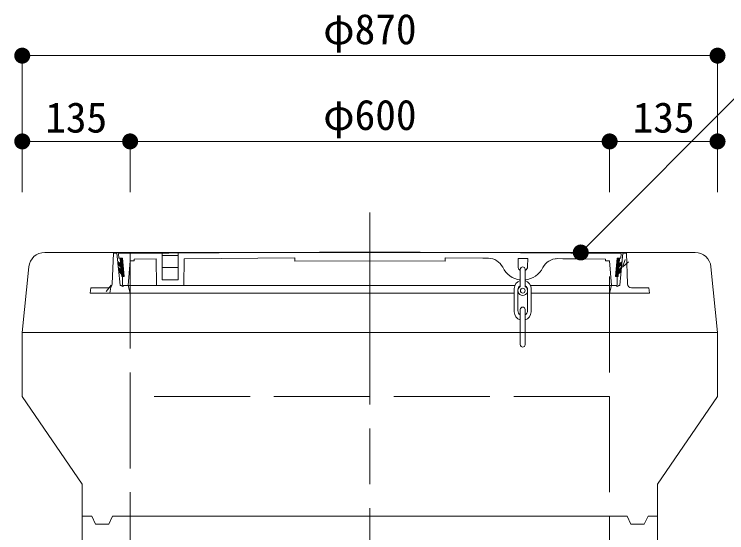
# Model space of a CAD drawing. Units: millimetres at full size, sheet at 1:20. Extents: x 374 to 5850, y 4690 to 8423.
# Drawn here: x 1584 to 2475, y 6226 to 6875 of the extents above; entities that cross this region are included whole.
import ezdxf
from ezdxf.enums import TextEntityAlignment as Align

# ---------------------------------------------------------------- set-up
doc = ezdxf.new("R2010")
doc.units = ezdxf.units.MM
doc.header["$LTSCALE"] = 20
doc.linetypes.add('CHAIN', pattern=[18.5, 12, -1.5, 3.5, -1.5])
doc.linetypes.add('DASHED', pattern=[7.5, 6, -1.5])
for name, color, linetype, lineweight in [('ハッチ', 4, 'Continuous', 13), ('寸法', 1, 'Continuous', 13), ('本体', 7, 'Continuous', 13)]:
    doc.layers.add(name, color=color, linetype=linetype, lineweight=lineweight)
doc.styles.add('ＭＳ ゴシック', font='')
doc.styles.get('ＭＳ ゴシック').set_extended_font_data('MS Gothic')

# ---------------------------------------------------------------- blocks, each defined once
blk = doc.blocks.new('filled_dot')
at = {"color": 0, "linetype": 'Continuous', "lineweight": -2, "const_width": 1.25}
blk.add_lwpolyline([(-0.625, 0, 1), (0.625, 0, 1)], format="xyb", close=True, dxfattribs=at)

msp = doc.modelspace()

# ---------------------------------------------------------------- linework, layer by layer
at = {"layer": 'ハッチ', "linetype": 'CHAIN'}
msp.add_line((2028.7, 6627.02), (2028.7, 5519.51), dxfattribs=at)
at = {"layer": '寸法'}
for p, q in [((2463.7, 6823.21), (1593.7, 6823.21)), ((1593.7, 6652.63), (1593.7, 6823.21)), ((1603.7, 6823.21), (2453.7, 6823.21)), ((2463.7, 6652.63), (2463.7, 6823.21)), ((1593.7, 6715.93), (1728.7, 6715.93)), ((1593.7, 6652.63), (1593.7, 6715.93)), ((1703.48, 6715.93), (2353.82, 6715.93)), ((1728.7, 6652.63), (1728.7, 6715.93)), ((1728.7, 6715.93), (2328.7, 6715.93)), ((1728.7, 6652.63), (1728.7, 6715.93)), ((2328.7, 6652.63), (2328.7, 6715.93)), ((2328.7, 6715.93), (2463.7, 6715.93)), ((2328.7, 6652.63), (2328.7, 6715.93)), ((2463.7, 6652.63), (2463.7, 6715.93))]:
    msp.add_line(p, q, dxfattribs=at)
msp.add_lwpolyline([(2292.56, 6577.01), (2306.7, 6591.15), (2492.56, 6777.01), (3006.53, 6777.01)], dxfattribs=at)
at = {"layer": '本体'}
for p, q in [((1621.8, 6577.02), (2435.6, 6577.02)), ((1706.37, 6537.6), (1707.7, 6576.27)), ((1707.7, 6576.27), (1712.2, 6576.27)), ((1716.16, 6536.22), (1712.2, 6576.27)), ((2028.7, 6577.77), (1714.2, 6575.77)), ((1714.2, 6575.77), (1714.73, 6569.77)), ((1768.7, 6576.11), (1768.7, 6542.77)), ((1768.7, 6573.18), (1788.7, 6573.18)), ((1788.7, 6542.77), (1788.7, 6576.24)), ((2028.7, 6577.77), (2343.2, 6575.77)), ((2341.25, 6536.22), (2345.2, 6576.27)), ((2343.2, 6575.77), (2342.68, 6569.77)), ((2349.7, 6576.27), (2345.2, 6576.27)), ((2351.04, 6537.6), (2349.7, 6576.27)), ((1713.24, 6565.77), (1713.44, 6563.77)), ((1713.24, 6565.77), (1713.44, 6563.77)), ((1713.26, 6565.56), (1713.35, 6565.65)), ((1713.39, 6564.27), (1714.09, 6564.97)), ((1713.83, 6559.77), (1713.44, 6563.77)), ((1713.62, 6563.08), (1714.94, 6564.41)), ((1714.02, 6562.07), (1715.93, 6563.98)), ((1714.53, 6561.17), (1719.52, 6566.16)), ((1719.2, 6569.77), (1714.73, 6569.77)), ((1715.15, 6560.37), (1719.63, 6564.86)), ((1715.86, 6559.67), (1719.75, 6563.56)), ((1719.2, 6569.77), (1716.19, 6569.77)), ((1716.72, 6563.77), (1716.19, 6569.77)), ((1716.29, 6568.59), (1717.47, 6569.77)), ((1716.41, 6567.29), (1718.89, 6569.77)), ((1716.52, 6565.99), (1719.29, 6568.76)), ((1716.64, 6564.69), (1719.41, 6567.46)), ((1716.67, 6559.06), (1719.86, 6562.25)), ((1721.22, 6546.77), (1719.2, 6569.77)), ((1719.2, 6569.77), (1721.22, 6546.77)), ((1728.7, 6566.77), (1726.2, 6535.77)), ((1733.7, 6566.77), (1728.7, 6566.77)), ((1733.7, 6568.8), (1761.2, 6568.98)), ((1733.7, 6568.8), (1733.7, 6566.77)), ((1761.2, 6568.98), (1761.7, 6535.77)), ((1795.7, 6535.77), (1796.2, 6569.22)), ((1796.2, 6569.22), (1934.7, 6570.14)), ((1934.7, 6570.14), (1934.7, 6566.14)), ((1934.7, 6566.14), (2028.7, 6566.77)), ((2122.7, 6566.14), (2028.7, 6566.77)), ((2170.16, 6569.87), (2122.7, 6570.14)), ((2122.7, 6570.14), (2122.7, 6566.14)), ((2170.16, 6569.87), (2177, 6569.82)), ((2214.1, 6559.59), (2214.16, 6569.59)), ((2214.16, 6569.59), (2226.16, 6569.51)), ((2226.16, 6569.51), (2226.09, 6559.51)), ((2261.29, 6569.22), (2261.63, 6569.21)), ((2263.32, 6569.28), (2270.16, 6569.23)), ((2270.16, 6569.16), (2296.12, 6568.98)), ((2323.7, 6568.8), (2296.12, 6568.98)), ((2323.7, 6568.8), (2323.7, 6566.77)), ((2323.7, 6566.77), (2328.7, 6566.77)), ((2328.7, 6566.77), (2331.2, 6535.77)), ((2338.2, 6569.77), (2336.19, 6546.77)), ((2336.19, 6546.77), (2338.2, 6569.77)), ((2338.2, 6569.77), (2336.19, 6546.77)), ((2340.74, 6559.06), (2337.55, 6562.25)), ((2341.55, 6559.67), (2337.66, 6563.56)), ((2342.26, 6560.37), (2337.77, 6564.86)), ((2342.88, 6561.17), (2337.89, 6566.16)), ((2340.77, 6564.69), (2338, 6567.46)), ((2340.88, 6565.99), (2338.11, 6568.76)), ((2338.2, 6569.77), (2341.21, 6569.77)), ((2338.2, 6569.77), (2342.68, 6569.77)), ((2341, 6567.29), (2338.52, 6569.77)), ((2341.11, 6568.59), (2339.93, 6569.77)), ((2340.69, 6563.77), (2341.21, 6569.77)), ((2343.39, 6562.07), (2341.48, 6563.98)), ((2343.79, 6563.08), (2342.46, 6564.41)), ((2344.02, 6564.27), (2343.32, 6564.97)), ((2343.57, 6559.77), (2343.97, 6563.77)), ((2344.17, 6565.77), (2343.97, 6563.77)), ((2344.17, 6565.77), (2343.97, 6563.77)), ((2344.15, 6565.56), (2344.06, 6565.65)), ((2344.88, 6558.66), (2348.08, 6568.13)), ((2344.88, 6558.66), (2352.39, 6565.26)), ((1601.89, 6559.01), (1593.7, 6477.02)), ((1713.83, 6559.77), (1714.23, 6555.77)), ((1713.9, 6559.12), (1713.98, 6559.2)), ((1714.02, 6557.83), (1714.4, 6558.21)), ((1714.15, 6556.55), (1714.98, 6557.38)), ((1714.33, 6555.31), (1715.7, 6556.68)), ((1714.66, 6554.23), (1716.56, 6556.12)), ((1715.09, 6553.24), (1720.2, 6558.35)), ((1715.6, 6552.34), (1720.32, 6557.05)), ((1716.19, 6551.51), (1720.43, 6555.75)), ((1716.84, 6550.75), (1720.54, 6554.45)), ((1717.15, 6558.77), (1717.42, 6555.77)), ((1717.21, 6558.19), (1719.97, 6560.95)), ((1717.32, 6556.88), (1720.09, 6559.65)), ((1717.57, 6550.07), (1720.66, 6553.15)), ((1788.7, 6558.18), (1768.7, 6558.18)), ((2216.94, 6555.99), (2216.94, 6534.4)), ((2222.94, 6555.99), (2222.94, 6534.4)), ((2339.83, 6550.07), (2336.75, 6553.15)), ((2340.56, 6550.75), (2336.86, 6554.45)), ((2341.22, 6551.51), (2336.98, 6555.75)), ((2341.81, 6552.34), (2337.09, 6557.05)), ((2342.32, 6553.24), (2337.2, 6558.35)), ((2340.09, 6556.88), (2337.32, 6559.65)), ((2340.2, 6558.19), (2337.43, 6560.95)), ((2340.25, 6558.77), (2339.99, 6555.77)), ((2342.74, 6554.23), (2340.85, 6556.12)), ((2343.08, 6555.31), (2341.71, 6556.68)), ((2343.26, 6556.55), (2342.43, 6557.38)), ((2343.38, 6557.83), (2343, 6558.21)), ((2343.57, 6559.77), (2343.18, 6555.77)), ((2343.51, 6559.12), (2343.43, 6559.2)), ((2455.5, 6559.01), (2463.7, 6477.02)), ((1717.94, 6549.77), (1718.2, 6546.77)), ((1718, 6549.08), (1720.77, 6551.85)), ((1718.12, 6547.78), (1720.88, 6550.55)), ((1718.2, 6546.77), (1721.22, 6546.77)), ((1718.52, 6546.77), (1721, 6549.25)), ((1721.22, 6546.77), (1719.22, 6546.77)), ((1719.22, 6546.77), (1719.22, 6535.77)), ((1719.93, 6546.77), (1721.11, 6547.95)), ((2336.19, 6546.77), (2338.19, 6546.77)), ((2339.2, 6546.77), (2336.19, 6546.77)), ((2336.19, 6546.77), (2338.19, 6546.77)), ((2337.48, 6546.77), (2336.29, 6547.95)), ((2338.89, 6546.77), (2336.41, 6549.25)), ((2339.29, 6547.78), (2336.52, 6550.55)), ((2339.4, 6549.08), (2336.64, 6551.85)), ((2338.19, 6546.77), (2338.19, 6535.77)), ((2339.46, 6549.77), (2339.2, 6546.77)), ((1704.9, 6536.04), (1698.51, 6528.35)), ((1704.9, 6536.04), (1703.21, 6526.19)), ((1717.7, 6535.77), (1716.66, 6535.77)), ((1719.22, 6535.77), (1726.2, 6535.77)), ((1726.2, 6535.77), (1720.7, 6535.77)), ((1726.2, 6535.77), (1720.7, 6535.77)), ((1726.2, 6535.77), (2210.21, 6535.77)), ((1728.7, 6526.27), (1726.2, 6535.77)), ((1761.7, 6535.77), (1795.7, 6535.77)), ((1768.7, 6542.77), (1788.7, 6542.77)), ((2229.64, 6535.77), (2331.2, 6535.77)), ((2261.7, 6535.77), (2295.7, 6535.77)), ((2328.7, 6526.27), (2331.2, 6535.77)), ((2331.2, 6535.77), (2336.7, 6535.77)), ((2338.19, 6535.77), (2331.2, 6535.77)), ((2339.7, 6535.77), (2340.75, 6535.77)), ((1679.7, 6532.77), (1678.7, 6526.27)), ((1678.7, 6526.27), (1728.7, 6526.27)), ((1679.7, 6532.77), (1701.37, 6532.77)), ((1728.7, 6526.27), (2028.7, 6526.27)), ((2209.42, 6526.27), (2028.7, 6526.27)), ((2209.42, 6531.78), (2209.42, 6513.28)), ((2213.92, 6530.28), (2213.92, 6504.28)), ((2225.92, 6530.28), (2225.92, 6504.28)), ((2230.42, 6531.78), (2230.42, 6513.28)), ((2328.7, 6526.27), (2230.42, 6526.27)), ((2378.7, 6526.27), (2328.7, 6526.27)), ((2377.7, 6532.77), (2356.03, 6532.77)), ((2377.7, 6532.77), (2378.7, 6526.27)), ((2209.42, 6502.78), (2209.42, 6513.28)), ((2230.42, 6513.28), (2230.42, 6502.78)), ((2216.92, 6461.67), (2216.92, 6505.67)), ((2222.92, 6505.67), (2222.92, 6461.67)), ((1593.7, 6477.02), (2463.7, 6477.02)), ((1593.7, 6477.02), (1593.7, 6397.02)), ((2463.7, 6477.02), (2463.7, 6397.02)), ((1593.7, 6397.02), (1668.7, 6287.02)), ((2463.7, 6397.02), (2388.7, 6287.02)), ((1668.7, 6247.02), (1668.7, 6287.02)), ((2388.7, 6247.02), (2388.7, 6287.02)), ((1680.7, 6247.02), (1668.7, 6247.02)), ((1668.7, 6247.02), (1668.7, 5677.02)), ((1680.7, 6247.02), (1685.3, 6237.02)), ((1702.1, 6237.02), (1706.7, 6247.02)), ((2350.7, 6247.02), (1706.7, 6247.02)), ((2355.3, 6237.02), (2350.7, 6247.02)), ((2376.7, 6247.02), (2372.1, 6237.02)), ((2376.7, 6247.02), (2388.7, 6247.02)), ((2388.7, 6247.02), (2376.7, 6247.02)), ((2388.7, 5677.02), (2388.7, 6247.02)), ((1685.3, 6237.02), (1702.1, 6237.02)), ((2372.1, 6237.02), (2355.3, 6237.02))]:
    msp.add_line(p, q, dxfattribs=at)
at = {"layer": '本体', "color": 1, "linetype": 'DASHED'}
for p, q in [((1728.7, 6577.02), (1728.7, 5827.02)), ((2328.7, 5827.02), (2328.7, 6577.02)), ((2328.7, 6397.02), (1728.7, 6397.02))]:
    msp.add_line(p, q, dxfattribs=at)
at = {"layer": '本体'}
msp.add_circle((2219.96, 6529.25), 3, dxfattribs=at)
for centre, radius, start, end in [((1621.8, 6557.02), 20, 90, 174.28941), ((2435.6, 6557.02), 20, 5.71059, 90), ((1717.94, 6569.91), 6.26, 221.41, 258.77), ((1720.72, 6565.3), 7.44, 191.88, 241.37), ((2176.87, 6549.82), 20, 25.58, 89.64), ((2263.19, 6549.28), 20, 89.64, 153.69), ((2336.69, 6565.3), 7.44, 298.63, 348.12), ((2339.47, 6569.91), 6.26, 281.23, 318.59), ((1718.96, 6560.76), 5.22, 190.93, 252.79), ((1724.09, 6557.72), 10.05, 191.21, 232.3), ((2220.17, 6570.55), 28, 205.58, 263.37578), ((2220.1, 6559.55), 6, 179.64, 238.21949), ((2219.94, 6555.99), 3, 0, 180), ((2220.1, 6559.55), 6, 298.25089, 359.64), ((2220.17, 6570.55), 28, 275.67748, 333.69), ((2333.32, 6557.72), 10.05, 307.7, 348.79), ((2338.44, 6560.76), 5.22, 287.21, 349.07), ((1701.37, 6537.77), 5, 270, 358.03), ((1716.66, 6536.27), 0.5, 185.64, 270), ((1719.2, 6535.77), 1.5, 180, 0), ((2219.92, 6531.78), 10.5, 106.53, 180), ((2219.92, 6530.28), 6, 119.86, 180), ((2219.92, 6531.78), 10.5, 0, 72.02), ((2219.92, 6530.28), 6, 0, 57.31), ((2338.2, 6535.77), 1.5, 180, 0), ((2340.75, 6536.27), 0.5, 270, 354.36), ((2356.03, 6537.77), 5, 181.97, 270), ((2219.94, 6529.21), 6, 120, 60), ((2219.92, 6505.67), 3, 90, 180), ((2219.92, 6505.67), 3, 0, 90), ((2219.92, 6502.78), 10.5, 180, 253.39845), ((2219.92, 6504.28), 6, 180, 240), ((2219.92, 6504.28), 6, 300, 0), ((2219.92, 6502.78), 10.5, 286.60155, 0), ((2219.92, 6461.67), 3, 180, 270), ((2219.92, 6461.67), 3, 270, 0)]:
    msp.add_arc(centre, radius, start, end, dxfattribs=at)

# ---------------------------------------------------------------- block references
at = {"layer": '寸法', "xscale": 8, "yscale": 8}
for p in [(1593.7, 6823.21), (1593.7, 6715.93), (1728.7, 6715.93), (2328.7, 6715.93)]:
    msp.add_blockref('filled_dot', p, dxfattribs=at)
for p, rotation in [((2463.7, 6823.21), 180), ((1728.7, 6715.93), 180), ((2328.7, 6715.93), 180), ((2463.7, 6715.93), 180), ((2292.56, 6577.01), 45)]:
    msp.add_blockref('filled_dot', p, dxfattribs=dict(at, rotation=rotation))

# ---------------------------------------------------------------- texts
at = {"layer": '寸法', "style": 'ＭＳ ゴシック'}
for s, p in [('φ870', (2028.7, 6856.46)), ('φ600', (2028.7, 6749.18)), ('135', (1661.2, 6745.93)), ('135', (2396.2, 6745.93))]:
    msp.add_text(s, height=37.98, dxfattribs=at).set_placement(p, align=Align.MIDDLE_CENTER)

doc.saveas('drawing.dxf')
